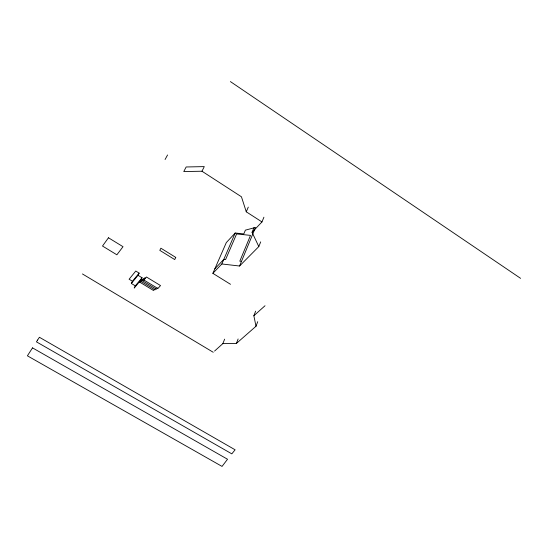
<?xml version="1.0" encoding="UTF-8"?>
<svg xmlns="http://www.w3.org/2000/svg" width="548" height="548" viewBox="0 0 548 548"><rect width="100%" height="100%" fill="white"/><g stroke="black" fill="none" stroke-linecap="round" stroke-linejoin="round"><path stroke-width="0.82" d="M214.569 351.069L222.851 343.623L236.387 343.459L255.998 326.266L257.718 321.676M255.998 326.266L253.868 315.758L255.621 311.161M236.387 343.459L238.127 338.959M222.851 343.623L224.639 339.157M230.516 284.309L212.871 273.349L221.83 263.972L239.558 266.02L258.807 246.573L260.697 241.867M258.807 246.573L252.066 232.311L261.971 221.933L263.91 217.2M239.558 266.02L255.491 227.461L245.394 230.139L243.798 233.907L235.195 233.016L226.297 242.606L212.871 273.349M252.066 232.311L254.019 227.605M261.971 221.933L246.271 211.816L248.292 207.117M221.83 263.972L235.195 233.016M155.687 288.351L154.961 289.851L141.165 281.487L142.295 279.247L139.822 282.199L153.522 290.495L154.536 289.337M201.979 171.229L204.281 166.606L186.149 166.976L183.779 171.558L201.979 171.229L241.442 196.78L246.271 211.816M157.454 288.022L156.42 289.2L142.528 280.768L143.658 278.514M143.912 280.035L146.46 277L160.523 285.563L157.906 288.529L143.912 280.035L145.049 277.761L142.528 280.768M139.822 282.199L142.062 277.761L138.028 275.308L131.328 283.446L135.315 285.851L142.062 277.761M135.315 285.851L134.198 288.049L140.946 279.973M138.028 275.308L139.151 273.11L135.767 271.048L129.109 279.233L132.452 281.254L139.151 273.11M131.328 283.446L132.452 281.254M165.078 159.509L167.558 154.968M214.864 268.787L223.817 259.368L225.591 259.574L236.613 233.941L250.518 235.38L239.805 261.184L241.476 261.375M253.868 315.758L265.026 305.736M82.447 273.952L213.234 352.268M230.393 81.584L520.6 278.35M175.757 257.409L174.716 259.567L159.811 250.354L160.886 248.203L175.757 257.409M32.517 347.87L27.4 355.816L222.043 466.417L227.53 459.245L32.517 347.87M37.559 340.089L36.428 341.842L231.811 453.854L235.113 449.798L39.408 337.267L37.559 340.089M108.463 237.777L102.503 246.038L116.875 254.799L123.019 246.696L108.463 237.777"/></g></svg>
